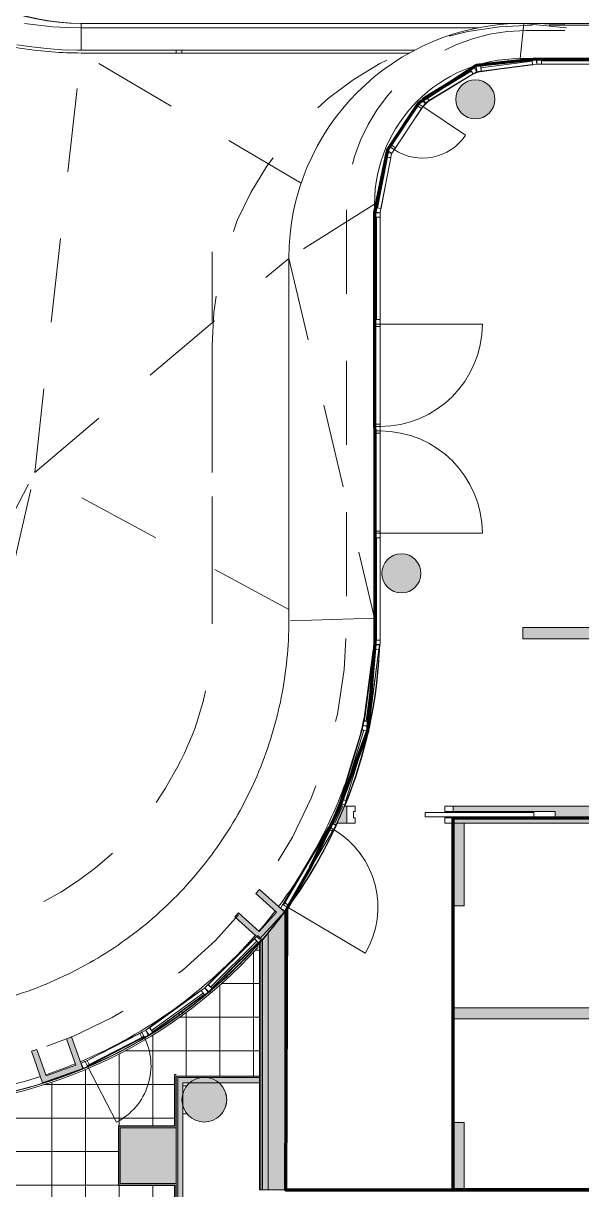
# Model space of a CAD drawing. Header units: metres. Extents: x -227.9 to -141.2, y 39.1 to 90.3.
# Drawn here: x -171.26 to -166.27, y 58.76 to 69.18 of the extents above; entities that cross this region are included whole.
import ezdxf

# ---------------------------------------------------------------- set-up
doc = ezdxf.new("R2010")
doc.units = ezdxf.units.M
doc.linetypes.add('JIS_02_0.7', pattern=[1.35, 0.75, -0.6])
for name, color, linetype, lineweight in [('A-COLS', 7, 'Continuous', 5), ('A-DOOR', 7, 'Continuous', 5), ('A-FLOR', 7, 'Continuous', 5), ('A-FLOR-PATT', 7, 'Continuous', 5), ('A-GLAZ-CURT', 7, 'Continuous', 5), ('A-GLAZ-CWMG', 7, 'Continuous', 5), ('A-ROOF', 7, 'Continuous', 5), ('A-WALL', 7, 'Continuous', 5), ('A-WALL-PATT', 7, 'Continuous', 13), ('I-WALL', 7, 'Continuous', 5)]:
    doc.layers.add(name, color=color, linetype=linetype, lineweight=lineweight)
for name, color, linetype, lineweight, true_color in [('A-DETL', 94, 'Continuous', 5, 0x00a600), ('A-DETL-MBND', 9, 'Continuous', 5, 0xc0c0c0), ('S-COLS', 8, 'Continuous', 9, 0x7f7f7f)]:
    doc.layers.add(name, color=color, linetype=linetype, lineweight=lineweight, true_color=true_color)
doc.layers.add('Chambre', color=40, linetype='Continuous')
doc.layers.add('SDB', color=230, linetype='Continuous')

msp = doc.modelspace()

# ---------------------------------------------------------------- hatches: boundary and pattern name
at = {"layer": 'A-COLS', "true_color": 0x808080}
msp.add_hatch(color=8, dxfattribs=at).paths.add_polyline_path([(-171.083, 59.714), (-170.723, 59.841), (-170.824, 60.124), (-170.871, 60.107), (-170.787, 59.872), (-171.052, 59.778), (-171.136, 60.013), (-171.183, 59.996)])
at = {"layer": 'A-WALL', "true_color": 0x808080}
h = msp.add_hatch(color=8, dxfattribs=at)
h.paths.add_polyline_path([(-168.461, 62.019), (-168.385, 62.194), (-168.431, 62.214), (-168.507, 62.039)])
h.paths.add_polyline_path([(-168.469, 62.038), (-168.487, 62.046), (-168.423, 62.194), (-168.405, 62.186), (-168.45, 62.082)])
for points in [[(-168.469, 62.038), (-168.405, 62.186), (-168.423, 62.194), (-168.487, 62.046)], [(-169.145, 60.996), (-168.923, 61.24), (-169.146, 61.442), (-169.179, 61.405), (-168.994, 61.237), (-169.149, 61.067), (-169.334, 61.234), (-169.367, 61.197), (-169.272, 61.111)]]:
    msp.add_hatch(color=8, dxfattribs=at).paths.add_polyline_path(points)
at = {"layer": 'A-WALL-PATT', "lineweight": 5, "true_color": 0xaaaaaa}
for points in [[(-169.903, 59.328), (-169.889, 59.329), (-169.889, 59.788), (-169.903, 59.788), (-169.903, 59.329)], [(-170.389, 58.814), (-170.389, 59.328), (-170.403, 59.328), (-170.403, 58.814)], [(-170.389, 59.314), (-169.889, 59.314), (-169.889, 59.328), (-170.389, 59.328)], [(-170.094, 58.8), (-169.903, 58.8), (-169.904, 58.814), (-170.403, 58.814), (-170.403, 58.8)], [(-169.903, 58.459), (-169.889, 58.459), (-169.889, 58.814), (-169.903, 58.814), (-169.903, 58.498)]]:
    msp.add_hatch(color=253, dxfattribs=at).paths.add_polyline_path(points)
at = {"layer": 'I-WALL', "true_color": 0xaaaaaa}
for points in [[(-166.102, 63.68), (-166.039, 63.68), (-166.039, 63.78), (-166.795, 63.78), (-166.795, 63.68), (-166.115, 63.68)], [(-167.317, 61.296), (-167.317, 62.034), (-167.417, 62.034), (-167.417, 61.296)], [(-168.92, 58.76), (-168.92, 61.24), (-168.994, 61.144), (-169.07, 61.05), (-169.07, 58.76)], [(-169.07, 58.76), (-169.07, 61.05), (-169.12, 60.992), (-169.12, 58.76)], [(-169.133, 58.76), (-169.133, 60.977), (-169.146, 60.962), (-169.146, 58.76)], [(-169.12, 58.76), (-169.12, 60.992), (-169.133, 60.977), (-169.133, 58.76)], [(-166.089, 60.285), (-166.039, 60.285), (-166.039, 60.385), (-167.417, 60.385), (-167.417, 60.285), (-166.102, 60.285)], [(-169.889, 58.459), (-169.876, 58.459), (-169.876, 59.774), (-169.889, 59.774), (-169.889, 58.498)], [(-169.876, 59.761), (-169.146, 59.761), (-169.146, 59.774), (-169.876, 59.774)], [(-169.83, 58.472), (-169.83, 59.761), (-169.876, 59.761), (-169.876, 58.472)], [(-169.146, 59.715), (-169.146, 59.761), (-169.83, 59.761), (-169.83, 59.715), (-169.272, 59.715)], [(-169.904, 59.329), (-169.903, 59.329), (-169.904, 59.57)], [(-167.317, 58.76), (-167.317, 59.36), (-167.417, 59.36), (-167.417, 58.76)]]:
    msp.add_hatch(color=253, dxfattribs=at).paths.add_polyline_path(points)
h = msp.add_hatch(color=253, dxfattribs=at)
h.paths.add_polyline_path([(-166.039, 62.034), (-166.039, 62.184), (-167.417, 62.184), (-167.417, 62.136), (-166.507, 62.136), (-166.507, 62.081), (-167.417, 62.081), (-167.417, 62.034), (-166.089, 62.034)])
h.paths.add_polyline_path([(-168.452, 62.034), (-168.367, 62.034), (-168.367, 62.184), (-168.387, 62.184), (-168.431, 62.081), (-168.45, 62.039)])
at = {"layer": 'S-COLS', "lineweight": 5, "true_color": 0x808080}
for points in [[(-167.219, 68.322), (-167.174, 68.328), (-167.132, 68.345), (-167.095, 68.373), (-167.068, 68.409), (-167.05, 68.451), (-167.044, 68.497), (-167.05, 68.542), (-167.068, 68.584), (-167.095, 68.62), (-167.132, 68.648), (-167.174, 68.666), (-167.219, 68.672), (-167.264, 68.666), (-167.307, 68.648), (-167.343, 68.62), (-167.371, 68.584), (-167.388, 68.542), (-167.394, 68.497), (-167.388, 68.451), (-167.371, 68.409), (-167.343, 68.373), (-167.307, 68.345), (-167.264, 68.328)], [(-167.879, 64.089), (-167.834, 64.095), (-167.792, 64.112), (-167.755, 64.14), (-167.728, 64.176), (-167.71, 64.219), (-167.704, 64.264), (-167.71, 64.309), (-167.728, 64.351), (-167.755, 64.388), (-167.792, 64.415), (-167.834, 64.433), (-167.879, 64.439), (-167.924, 64.433), (-167.967, 64.415), (-168.003, 64.388), (-168.031, 64.351), (-168.048, 64.309), (-168.054, 64.264), (-168.048, 64.219), (-168.031, 64.176), (-168.003, 64.14), (-167.967, 64.112), (-167.924, 64.095)], [(-169.639, 59.364), (-169.591, 59.369), (-169.546, 59.386), (-169.507, 59.414), (-169.475, 59.45), (-169.452, 59.493), (-169.441, 59.539), (-169.441, 59.588), (-169.452, 59.634), (-169.475, 59.677), (-169.507, 59.713), (-169.546, 59.741), (-169.591, 59.758), (-169.639, 59.764), (-169.687, 59.758), (-169.732, 59.741), (-169.772, 59.713), (-169.804, 59.677), (-169.826, 59.634), (-169.838, 59.588), (-169.838, 59.539), (-169.826, 59.493), (-169.804, 59.45), (-169.772, 59.414), (-169.732, 59.386), (-169.683, 59.369)], [(-170.389, 58.814), (-169.889, 58.814), (-169.889, 59.314), (-170.389, 59.314)]]:
    msp.add_hatch(color=8, dxfattribs=at).paths.add_polyline_path(points)

# ---------------------------------------------------------------- linework, layer by layer
at = {"layer": 'A-COLS', "lineweight": 13}
for p, q in [((-170.824, 60.124), (-170.871, 60.107)), ((-170.871, 60.107), (-170.787, 59.872)), ((-170.723, 59.841), (-170.824, 60.124)), ((-171.136, 60.013), (-171.183, 59.996)), ((-171.183, 59.996), (-171.083, 59.714)), ((-171.052, 59.778), (-171.136, 60.013)), ((-171.083, 59.714), (-170.723, 59.841)), ((-170.787, 59.872), (-171.052, 59.778))]:
    msp.add_line(p, q, dxfattribs=at)
at = {"layer": 'A-DETL', "color": 7, "linetype": 'JIS_02_0.7'}
for p, q in [((-150.96, 69.161), (-166.769, 69.161)), ((-163.719, 69.111), (-166.769, 69.111)), ((-168.369, 67.511), (-168.369, 63.741)), ((-169.569, 63.814), (-169.569, 67.134)), ((-169.569, 63.814), (-169.569, 67.061)), ((-169.569, 66.302), (-169.569, 63.766))]:
    msp.add_line(p, q, dxfattribs=at)
for centre, radius, start, end in [((-166.71, 66.302), 2.859, 90, 180), ((-166.769, 67.511), 1.6, 90, 180), ((-172.369, 63.814), 4, 270, 360), ((-172.175, 63.766), 2.606, 331.2798, 360), ((-172.369, 63.814), 2.8, 270, 332.3395)]:
    msp.add_arc(centre, radius, start, end, dxfattribs=at)
at = {"layer": 'A-DETL-MBND'}
for p, q in [((-170.74, 69.136), (-170.74, 69.176)), ((-170.74, 69.176), (-166.791, 69.176))]:
    msp.add_line(p, q, dxfattribs=at)
at = {"layer": 'A-DETL-MBND', "lineweight": 9}
for p, q in [((-169.794, 59.689), (-169.83, 59.689)), ((-169.795, 59.439), (-169.83, 59.439))]:
    msp.add_line(p, q, dxfattribs=at)
at = {"layer": 'A-DETL-MBND'}
for centre in [(-170.74, 71.161), (-170.725, 71.161)]:
    msp.add_arc(centre, 1.985, 180, 270, dxfattribs=at)
at = {"layer": 'A-DETL-MBND', "lineweight": 9}
for start, end in [(135.7699, 143.5214), (36.5338, 38.6822), (162.817, 163.6786), (149.3318, 156.9152), (23.1241, 30.6733), (9.7049, 17.1831), (196.324, 197.1831), (203.1241, 210.6733), (329.3267, 336.8759), (342.8169, 350.2951), (356.2717, 3.7283), (216.5338, 218.6822), (321.3178, 323.4662)]:
    msp.add_arc((-169.639, 59.564), 0.2, start, end, dxfattribs=at)
at = {"layer": 'A-DOOR', "color": 9, "true_color": 0xc0c0c0}
for p, q in [((-167.733, 68.437), (-167.966, 68.088)), ((-167.933, 68.065), (-167.7, 68.415)), ((-168.11, 66.47), (-168.11, 65.596)), ((-168.07, 65.596), (-168.07, 66.47)), ((-168.11, 64.642), (-168.11, 65.516)), ((-168.07, 65.516), (-168.07, 64.642)), ((-168.367, 62.184), (-168.292, 62.184)), ((-168.367, 62.034), (-168.367, 62.184)), ((-168.292, 62.184), (-168.292, 62.136)), ((-167.492, 62.136), (-167.492, 62.184)), ((-167.492, 62.184), (-167.417, 62.184)), ((-167.417, 62.184), (-167.417, 62.136)), ((-168.307, 62.136), (-168.307, 62.081)), ((-168.292, 62.136), (-168.307, 62.136)), ((-168.307, 62.081), (-168.292, 62.081)), ((-168.292, 62.081), (-168.292, 62.034)), ((-167.417, 62.136), (-167.492, 62.136)), ((-167.492, 62.034), (-167.492, 62.081)), ((-167.492, 62.081), (-167.417, 62.081)), ((-167.417, 62.081), (-167.417, 62.034)), ((-168.921, 61.321), (-168.529, 61.982)), ((-168.292, 62.034), (-168.367, 62.034)), ((-167.417, 62.034), (-167.492, 62.034)), ((-168.495, 61.961), (-168.887, 61.301)), ((-170.214, 60.156), (-170.686, 59.913)), ((-170.667, 59.878), (-170.196, 60.12))]:
    msp.add_line(p, q, dxfattribs=at)
at = {"layer": 'A-DOOR', "color": 9, "lineweight": 9, "true_color": 0xc0c0c0}
for p, q in [((-167.733, 68.437), (-167.722, 68.454)), ((-167.7, 68.415), (-167.733, 68.437)), ((-167.722, 68.454), (-167.689, 68.432)), ((-167.689, 68.432), (-167.7, 68.415)), ((-167.977, 68.071), (-167.966, 68.088)), ((-167.944, 68.049), (-167.977, 68.071)), ((-167.966, 68.088), (-167.933, 68.065)), ((-167.933, 68.065), (-167.944, 68.049)), ((-168.11, 66.49), (-168.07, 66.49)), ((-168.11, 66.47), (-168.11, 66.49)), ((-168.07, 66.47), (-168.11, 66.47)), ((-168.07, 66.49), (-168.07, 66.47)), ((-168.11, 65.596), (-168.07, 65.596)), ((-168.11, 65.576), (-168.11, 65.596)), ((-168.07, 65.576), (-168.11, 65.576)), ((-168.07, 65.536), (-168.11, 65.536)), ((-168.11, 65.536), (-168.11, 65.516)), ((-168.11, 65.516), (-168.07, 65.516)), ((-168.07, 65.596), (-168.07, 65.576)), ((-168.07, 65.516), (-168.07, 65.536)), ((-168.07, 64.642), (-168.11, 64.642)), ((-168.11, 64.642), (-168.11, 64.622)), ((-168.11, 64.622), (-168.07, 64.622)), ((-168.07, 64.622), (-168.07, 64.642)), ((-168.519, 61.999), (-168.529, 61.982)), ((-168.529, 61.982), (-168.495, 61.961)), ((-168.485, 61.978), (-168.519, 61.999)), ((-168.495, 61.961), (-168.485, 61.978)), ((-168.921, 61.321), (-168.931, 61.304)), ((-168.931, 61.304), (-168.897, 61.283)), ((-168.887, 61.301), (-168.921, 61.321)), ((-168.897, 61.283), (-168.887, 61.301)), ((-170.214, 60.156), (-170.197, 60.165)), ((-170.196, 60.12), (-170.214, 60.156)), ((-170.197, 60.165), (-170.178, 60.13)), ((-170.178, 60.13), (-170.196, 60.12)), ((-170.703, 59.904), (-170.686, 59.913)), ((-170.685, 59.869), (-170.703, 59.904)), ((-170.686, 59.913), (-170.667, 59.878)), ((-170.667, 59.878), (-170.685, 59.869))]:
    msp.add_line(p, q, dxfattribs=at)
at = {"layer": 'A-DOOR'}
for p, q in [((-167.689, 68.432), (-167.306, 68.177)), ((-168.07, 66.49), (-167.156, 66.49)), ((-168.07, 64.622), (-167.156, 64.622)), ((-168.897, 61.283), (-168.202, 60.871)), ((-170.683, 59.864), (-170.424, 59.362))]:
    msp.add_line(p, q, dxfattribs=at)
at = {"layer": 'A-DOOR', "lineweight": 9}
for p, q in [((-167.667, 62.089), (-167.667, 62.129)), ((-167.667, 62.129), (-166.697, 62.129)), ((-166.697, 62.089), (-167.667, 62.089)), ((-166.697, 62.129), (-166.697, 62.089))]:
    msp.add_line(p, q, dxfattribs=at)
at = {"layer": 'A-DOOR'}
for centre, radius, start, end in [((-167.689, 68.432), 0.46, 236.3368, 326.3368), ((-168.07, 66.49), 0.914, 270, 0), ((-168.07, 64.622), 0.914, 360, 90), ((-168.897, 61.283), 0.808, 329.3185, 59.3185), ((-170.685, 59.869), 0.57, 297.2424, 27.2424)]:
    msp.add_arc(centre, radius, start, end, dxfattribs=at)
at = {"layer": 'A-FLOR', "lineweight": 9}
for p, q in [((-169.889, 68.911), (-169.889, 68.936)), ((-169.839, 68.936), (-169.839, 68.911)), ((-166.671, 68.811), (-166.668, 68.811)), ((-167.967, 68.015), (-167.967, 68.017)), ((-168.069, 67.484), (-168.069, 67.486)), ((-168.465, 62.012), (-168.461, 62.019)), ((-169.839, 60.425), (-169.839, 60.416)), ((-169.864, 60.398), (-169.864, 60.407)), ((-169.864, 60.319), (-169.864, 60.337)), ((-169.839, 60.355), (-169.839, 60.337)), ((-170.723, 59.841), (-170.717, 59.844)), ((-169.485, 59.689), (-169.483, 59.689)), ((-169.483, 59.439), (-169.485, 59.439))]:
    msp.add_line(p, q, dxfattribs=at)
at = {"layer": 'A-FLOR'}
for p, q in [((-166.968, 68.774), (-167.175, 68.744)), ((-169.146, 60.962), (-169.146, 60.964)), ((-170.77, 59.821), (-170.772, 59.82))]:
    msp.add_line(p, q, dxfattribs=at)
at = {"layer": 'A-FLOR', "lineweight": 9}
for centre, radius, start, end in [((-166.769, 67.511), 1.3, 107.54, 111.5331), ((-166.769, 67.511), 1.3, 130.9575, 135.0414), ((-172.369, 63.814), 4.3, 337.8797, 357.521), ((-172.369, 63.814), 4.3, 323.6446, 334.8944), ((-172.369, 63.814), 4.3, 335.965, 336.1373), ((-172.369, 63.814), 4.3, 323.2512, 323.3973), ((-172.369, 63.814), 4.3, 306.0416, 323.0071), ((-172.369, 63.814), 4.3, 292.9626, 305.6307), ((-172.369, 63.814), 4.3, 270, 292.2108)]:
    msp.add_arc(centre, radius, start, end, dxfattribs=at)
at = {"layer": 'A-FLOR'}
for start, end in [(337.6531, 357.925), (329.3668, 335.4254), (328.3703, 329.2132)]:
    msp.add_arc((-172.267, 63.78), 4.198, start, end, dxfattribs=at)
at = {"layer": 'A-FLOR-PATT', "color": 9, "linetype": 'Continuous', "true_color": 0xc0c0c0}
for p, q in [((-169.2, 59.774), (-169.2, 60.882)), ((-169.183, 60.9), (-169.146, 60.9)), ((-169.5, 59.774), (-169.5, 60.587)), ((-169.486, 60.6), (-169.146, 60.6)), ((-169.8, 59.774), (-169.8, 60.344)), ((-169.861, 60.3), (-169.146, 60.3)), ((-170.1, 59.329), (-170.1, 60.142)), ((-170.348, 60), (-169.146, 60)), ((-170.4, 59.988), (-170.4, 59.988)), ((-170.4, 59.329), (-170.4, 59.972)), ((-170.7, 55.805), (-170.7, 59.834)), ((-171.062, 59.7), (-169.903, 59.7)), ((-171, 55.805), (-171, 59.721)), ((-173.94, 59.4), (-169.904, 59.4)), ((-173.156, 59.1), (-170.404, 59.1)), ((-174.076, 58.8), (-170.404, 58.8)), ((-170.4, 55.805), (-170.4, 58.8)), ((-170.1, 56.992), (-170.1, 58.799))]:
    msp.add_line(p, q, dxfattribs=at)
at = {"layer": 'A-GLAZ-CURT', "lineweight": 9}
for p, q in [((-167.255, 68.75), (-167.648, 68.511)), ((-167.239, 68.725), (-167.255, 68.75)), ((-166.712, 68.837), (-167.169, 68.78)), ((-167.169, 68.78), (-167.166, 68.75)), ((-167.166, 68.75), (-166.708, 68.807)), ((-166.708, 68.807), (-166.712, 68.837)), ((-165.724, 68.842), (-166.628, 68.842)), ((-166.628, 68.842), (-166.628, 68.812)), ((-166.628, 68.812), (-165.724, 68.812)), ((-167.633, 68.486), (-167.239, 68.725)), ((-167.648, 68.511), (-167.633, 68.486)), ((-168.003, 67.982), (-168.092, 67.529)), ((-168.063, 67.523), (-167.974, 67.976)), ((-167.974, 67.976), (-168.003, 67.982)), ((-168.092, 67.529), (-168.063, 67.523)), ((-168.07, 67.444), (-168.1, 67.444)), ((-168.1, 67.444), (-168.1, 66.53)), ((-168.07, 66.53), (-168.07, 67.444)), ((-168.1, 66.53), (-168.07, 66.53)), ((-168.07, 64.582), (-168.1, 64.582)), ((-168.1, 64.582), (-168.1, 63.668)), ((-168.07, 63.668), (-168.07, 64.582)), ((-168.1, 63.668), (-168.07, 63.668)), ((-168.111, 63.587), (-168.195, 62.943)), ((-168.166, 62.939), (-168.081, 63.584)), ((-168.081, 63.584), (-168.111, 63.587)), ((-168.195, 62.943), (-168.166, 62.939)), ((-168.213, 62.863), (-168.404, 62.244)), ((-168.375, 62.236), (-168.185, 62.854)), ((-168.185, 62.854), (-168.213, 62.863)), ((-168.404, 62.244), (-168.375, 62.236)), ((-169.19, 61.001), (-169.605, 60.591)), ((-169.584, 60.57), (-169.169, 60.98)), ((-169.169, 60.98), (-169.19, 61.001)), ((-169.666, 60.539), (-170.129, 60.207)), ((-169.648, 60.515), (-169.666, 60.539)), ((-169.605, 60.591), (-169.584, 60.57)), ((-170.111, 60.182), (-169.648, 60.515)), ((-170.129, 60.207), (-170.111, 60.182))]:
    msp.add_line(p, q, dxfattribs=at)
at = {"layer": 'A-GLAZ-CWMG'}
for p, q in [((-166.71, 68.856), (-166.943, 68.827)), ((-166.943, 68.827), (-166.71, 68.856)), ((-166.942, 68.823), (-166.714, 68.852)), ((-166.664, 68.861), (-166.668, 68.861)), ((-166.668, 68.858), (-166.668, 68.861)), ((-166.668, 68.861), (-166.664, 68.861)), ((-166.176, 68.861), (-166.632, 68.861)), ((-166.632, 68.861), (-166.176, 68.861)), ((-166.628, 68.857), (-166.176, 68.857)), ((-167.261, 68.768), (-167.461, 68.647)), ((-167.461, 68.647), (-167.261, 68.768)), ((-167.459, 68.643), (-167.263, 68.763)), ((-166.943, 68.827), (-167.176, 68.798)), ((-167.176, 68.798), (-166.943, 68.827)), ((-167.171, 68.795), (-166.942, 68.823)), ((-167.165, 68.75), (-167.164, 68.749)), ((-167.164, 68.749), (-166.937, 68.777)), ((-167.164, 68.749), (-166.937, 68.777)), ((-166.937, 68.777), (-166.709, 68.806)), ((-166.937, 68.777), (-166.709, 68.806)), ((-166.709, 68.806), (-166.709, 68.807)), ((-166.668, 68.811), (-166.668, 68.814)), ((-166.668, 68.811), (-166.664, 68.811)), ((-166.668, 68.811), (-166.664, 68.811)), ((-166.632, 68.811), (-166.176, 68.811)), ((-166.632, 68.811), (-166.176, 68.811)), ((-167.461, 68.647), (-167.661, 68.525)), ((-167.661, 68.525), (-167.461, 68.647)), ((-167.656, 68.524), (-167.459, 68.643)), ((-167.435, 68.604), (-167.24, 68.723)), ((-167.435, 68.604), (-167.24, 68.723)), ((-167.24, 68.723), (-167.24, 68.724)), ((-167.631, 68.485), (-167.435, 68.604)), ((-167.631, 68.485), (-167.435, 68.604)), ((-167.727, 68.462), (-167.857, 68.267)), ((-167.857, 68.267), (-167.727, 68.462)), ((-167.854, 68.265), (-167.726, 68.456)), ((-167.632, 68.486), (-167.631, 68.485)), ((-167.815, 68.239), (-167.688, 68.43)), ((-167.815, 68.239), (-167.688, 68.43)), ((-167.688, 68.43), (-167.689, 68.431)), ((-167.857, 68.267), (-167.987, 68.072)), ((-167.987, 68.072), (-167.857, 68.267)), ((-167.981, 68.074), (-167.854, 68.265)), ((-167.942, 68.049), (-167.815, 68.239)), ((-167.942, 68.049), (-167.815, 68.239)), ((-167.943, 68.049), (-167.942, 68.049)), ((-168.021, 67.989), (-168.066, 67.759)), ((-168.066, 67.759), (-168.021, 67.989)), ((-168.062, 67.758), (-168.018, 67.985)), ((-168.017, 67.749), (-167.973, 67.975)), ((-168.017, 67.749), (-167.973, 67.975)), ((-167.973, 67.975), (-167.974, 67.975)), ((-168.066, 67.759), (-168.111, 67.528)), ((-168.111, 67.528), (-168.066, 67.759)), ((-168.107, 67.531), (-168.062, 67.758)), ((-168.061, 67.524), (-168.017, 67.749)), ((-168.061, 67.524), (-168.017, 67.749)), ((-168.062, 67.524), (-168.061, 67.524)), ((-168.119, 67.484), (-168.119, 67.48)), ((-168.119, 67.484), (-168.116, 67.484)), ((-168.119, 67.48), (-168.119, 67.484)), ((-168.119, 67.448), (-168.119, 66.987)), ((-168.119, 66.987), (-168.119, 67.448)), ((-168.115, 66.987), (-168.115, 67.444)), ((-168.072, 67.484), (-168.069, 67.484)), ((-168.069, 67.48), (-168.069, 67.484)), ((-168.069, 67.48), (-168.069, 67.484)), ((-168.069, 66.987), (-168.069, 67.448)), ((-168.069, 66.987), (-168.069, 67.448)), ((-168.119, 66.987), (-168.119, 66.526)), ((-168.119, 66.526), (-168.119, 66.987)), ((-168.115, 66.53), (-168.115, 66.987)), ((-168.069, 66.526), (-168.069, 66.987)), ((-168.069, 66.526), (-168.069, 66.987)), ((-168.119, 66.494), (-168.119, 66.033)), ((-168.119, 66.033), (-168.119, 66.494)), ((-168.115, 66.033), (-168.115, 66.49)), ((-168.069, 66.033), (-168.069, 66.494)), ((-168.069, 66.033), (-168.069, 66.494)), ((-168.119, 66.033), (-168.119, 65.572)), ((-168.119, 65.572), (-168.119, 66.033)), ((-168.115, 65.576), (-168.115, 66.033)), ((-168.069, 65.572), (-168.069, 66.033)), ((-168.069, 65.572), (-168.069, 66.033)), ((-168.119, 65.54), (-168.119, 65.079)), ((-168.119, 65.079), (-168.119, 65.54)), ((-168.115, 65.079), (-168.115, 65.536)), ((-168.069, 65.079), (-168.069, 65.54)), ((-168.069, 65.079), (-168.069, 65.54)), ((-168.119, 65.079), (-168.119, 64.618)), ((-168.119, 64.618), (-168.119, 65.079)), ((-168.115, 64.622), (-168.115, 65.079)), ((-168.069, 64.618), (-168.069, 65.079)), ((-168.069, 64.618), (-168.069, 65.079)), ((-168.119, 64.586), (-168.119, 64.125)), ((-168.119, 64.125), (-168.119, 64.586)), ((-168.115, 64.125), (-168.115, 64.582)), ((-168.069, 64.125), (-168.069, 64.586)), ((-168.069, 64.125), (-168.069, 64.586)), ((-168.119, 64.125), (-168.119, 63.664)), ((-168.119, 63.664), (-168.119, 64.125)), ((-168.115, 63.668), (-168.115, 64.125)), ((-168.069, 63.664), (-168.069, 64.125)), ((-168.069, 63.664), (-168.069, 64.125)), ((-168.13, 63.583), (-168.172, 63.268)), ((-168.172, 63.268), (-168.13, 63.583)), ((-168.168, 63.267), (-168.126, 63.583)), ((-168.129, 63.583), (-168.13, 63.583)), ((-168.126, 63.583), (-168.129, 63.583)), ((-168.112, 63.583), (-168.126, 63.583)), ((-168.122, 63.261), (-168.08, 63.583)), ((-168.122, 63.261), (-168.08, 63.583)), ((-168.119, 63.632), (-168.119, 63.629)), ((-168.119, 63.629), (-168.119, 63.632)), ((-168.08, 63.583), (-168.081, 63.583)), ((-168.069, 63.628), (-168.072, 63.628)), ((-168.069, 63.628), (-168.069, 63.632)), ((-168.069, 63.628), (-168.069, 63.632)), ((-168.172, 63.268), (-168.213, 62.952)), ((-168.213, 62.952), (-168.172, 63.268)), ((-168.209, 62.951), (-168.168, 63.267)), ((-168.164, 62.939), (-168.122, 63.261)), ((-168.164, 62.939), (-168.122, 63.261)), ((-168.213, 62.952), (-168.212, 62.952)), ((-168.212, 62.952), (-168.209, 62.951)), ((-168.209, 62.951), (-168.195, 62.947)), ((-168.166, 62.94), (-168.164, 62.939)), ((-168.232, 62.867), (-168.327, 62.559)), ((-168.327, 62.559), (-168.232, 62.867)), ((-168.323, 62.558), (-168.228, 62.866)), ((-168.279, 62.544), (-168.183, 62.854)), ((-168.279, 62.544), (-168.183, 62.854)), ((-168.231, 62.866), (-168.232, 62.867)), ((-168.228, 62.866), (-168.231, 62.866)), ((-168.214, 62.862), (-168.228, 62.866)), ((-168.183, 62.854), (-168.185, 62.854)), ((-168.327, 62.559), (-168.421, 62.252)), ((-168.421, 62.252), (-168.327, 62.559)), ((-168.417, 62.25), (-168.323, 62.558)), ((-168.374, 62.235), (-168.279, 62.544)), ((-168.374, 62.235), (-168.279, 62.544)), ((-168.421, 62.252), (-168.42, 62.251)), ((-168.42, 62.251), (-168.417, 62.25)), ((-168.417, 62.25), (-168.404, 62.246)), ((-168.375, 62.236), (-168.374, 62.235)), ((-168.529, 61.999), (-168.733, 61.656)), ((-168.529, 61.999), (-168.733, 61.656)), ((-168.526, 61.997), (-168.729, 61.654)), ((-168.69, 61.63), (-168.484, 61.978)), ((-168.484, 61.978), (-168.69, 61.63)), ((-168.528, 61.998), (-168.529, 61.999)), ((-168.526, 61.997), (-168.528, 61.998)), ((-168.521, 61.995), (-168.526, 61.997)), ((-168.484, 61.978), (-168.485, 61.978)), ((-168.733, 61.656), (-168.936, 61.313)), ((-168.733, 61.656), (-168.936, 61.313)), ((-168.729, 61.654), (-168.933, 61.31)), ((-168.896, 61.283), (-168.69, 61.63)), ((-168.69, 61.63), (-168.896, 61.283)), ((-168.936, 61.313), (-168.935, 61.312)), ((-168.935, 61.312), (-168.933, 61.31)), ((-168.933, 61.31), (-168.929, 61.308)), ((-168.897, 61.284), (-168.896, 61.283)), ((-169.191, 61.002), (-169.398, 60.797)), ((-169.191, 61.002), (-169.398, 60.797)), ((-169.158, 60.969), (-169.366, 60.764)), ((-169.363, 60.761), (-169.155, 60.966)), ((-169.155, 60.966), (-169.363, 60.761)), ((-169.19, 61.001), (-169.191, 61.002)), ((-169.188, 60.999), (-169.19, 61.001)), ((-169.156, 60.967), (-169.158, 60.969)), ((-169.155, 60.966), (-169.156, 60.967)), ((-169.398, 60.797), (-169.606, 60.592)), ((-169.398, 60.797), (-169.606, 60.592)), ((-169.366, 60.764), (-169.573, 60.559)), ((-169.571, 60.556), (-169.363, 60.761)), ((-169.363, 60.761), (-169.571, 60.556)), ((-169.663, 60.543), (-169.749, 60.481)), ((-169.749, 60.481), (-169.663, 60.543)), ((-169.634, 60.564), (-169.637, 60.561)), ((-169.637, 60.561), (-169.634, 60.564)), ((-169.634, 60.564), (-169.632, 60.561)), ((-169.608, 60.521), (-169.605, 60.523)), ((-169.608, 60.521), (-169.605, 60.523)), ((-169.607, 60.526), (-169.605, 60.523)), ((-169.606, 60.592), (-169.605, 60.591)), ((-169.605, 60.591), (-169.603, 60.589)), ((-169.574, 60.559), (-169.572, 60.557)), ((-169.572, 60.557), (-169.571, 60.556)), ((-169.749, 60.481), (-169.898, 60.374)), ((-169.898, 60.374), (-169.749, 60.481)), ((-169.871, 60.337), (-169.723, 60.444)), ((-169.869, 60.334), (-169.72, 60.44)), ((-169.869, 60.334), (-169.72, 60.44)), ((-169.723, 60.444), (-169.64, 60.503)), ((-169.72, 60.44), (-169.634, 60.502)), ((-169.72, 60.44), (-169.634, 60.502)), ((-169.898, 60.374), (-170.133, 60.205)), ((-170.133, 60.205), (-169.898, 60.374)), ((-170.103, 60.17), (-169.871, 60.337)), ((-170.103, 60.165), (-169.869, 60.334)), ((-170.103, 60.165), (-169.869, 60.334)), ((-170.197, 60.166), (-170.451, 60.036)), ((-170.197, 60.166), (-170.451, 60.036)), ((-170.176, 60.125), (-170.43, 59.995)), ((-170.428, 59.991), (-170.175, 60.122)), ((-170.175, 60.122), (-170.428, 59.991)), ((-170.197, 60.165), (-170.197, 60.166)), ((-170.176, 60.125), (-170.179, 60.13)), ((-170.175, 60.123), (-170.176, 60.125)), ((-170.175, 60.122), (-170.175, 60.123)), ((-170.159, 60.187), (-170.162, 60.184)), ((-170.162, 60.184), (-170.159, 60.187)), ((-170.16, 60.182), (-170.162, 60.184)), ((-170.133, 60.144), (-170.134, 60.146)), ((-170.133, 60.144), (-170.129, 60.146)), ((-170.133, 60.144), (-170.129, 60.146)), ((-170.451, 60.036), (-170.704, 59.905)), ((-170.451, 60.036), (-170.704, 59.905)), ((-170.704, 59.905), (-170.703, 59.904)), ((-170.43, 59.995), (-170.683, 59.865)), ((-170.681, 59.861), (-170.428, 59.991)), ((-170.428, 59.991), (-170.681, 59.861)), ((-170.685, 59.869), (-170.683, 59.865)), ((-170.683, 59.865), (-170.681, 59.862)), ((-170.681, 59.862), (-170.681, 59.861))]:
    msp.add_line(p, q, dxfattribs=at)
at = {"layer": 'A-GLAZ-CWMG', "lineweight": 13}
for p, q in [((-166.714, 68.852), (-166.708, 68.81)), ((-166.678, 68.86), (-166.71, 68.856)), ((-166.669, 68.815), (-166.674, 68.856)), ((-167.263, 68.763), (-167.241, 68.727)), ((-167.234, 68.785), (-167.261, 68.768)), ((-167.207, 68.748), (-167.229, 68.784)), ((-166.704, 68.806), (-166.672, 68.81)), ((-167.235, 68.726), (-167.208, 68.742)), ((-167.71, 68.489), (-167.727, 68.462)), ((-167.726, 68.456), (-167.722, 68.454)), ((-167.669, 68.466), (-167.704, 68.49)), ((-167.686, 68.434), (-167.668, 68.461)), ((-168.015, 68.021), (-168.021, 67.989)), ((-167.969, 68.016), (-168.01, 68.024)), ((-168.018, 67.985), (-167.976, 67.977)), ((-167.972, 67.98), (-167.966, 68.011)), ((-168.119, 67.48), (-168.119, 67.448)), ((-168.073, 67.484), (-168.115, 67.484)), ((-168.115, 67.444), (-168.073, 67.444)), ((-168.069, 67.448), (-168.069, 67.48)), ((-168.125, 63.626), (-168.129, 63.594)), ((-168.126, 63.589), (-168.084, 63.584)), ((-168.079, 63.624), (-168.12, 63.629)), ((-168.08, 63.587), (-168.075, 63.619)), ((-168.221, 62.903), (-168.23, 62.872)), ((-168.227, 62.867), (-168.187, 62.855)), ((-168.175, 62.893), (-168.216, 62.906)), ((-168.182, 62.858), (-168.173, 62.888)), ((-168.941, 61.305), (-168.957, 61.277)), ((-168.956, 61.272), (-168.92, 61.25)), ((-168.931, 61.304), (-168.936, 61.306)), ((-168.914, 61.252), (-168.898, 61.279)), ((-169.664, 60.537), (-169.64, 60.503)), ((-169.637, 60.561), (-169.663, 60.543)), ((-169.634, 60.502), (-169.608, 60.521)), ((-169.607, 60.526), (-169.632, 60.561)), ((-169.609, 60.589), (-169.631, 60.566)), ((-169.631, 60.561), (-169.602, 60.531)), ((-169.573, 60.559), (-169.603, 60.589)), ((-169.596, 60.531), (-169.574, 60.553)), ((-170.708, 59.904), (-170.736, 59.889)), ((-170.738, 59.884), (-170.718, 59.846)), ((-170.713, 59.844), (-170.685, 59.859)), ((-170.683, 59.864), (-170.685, 59.869))]:
    msp.add_line(p, q, dxfattribs=at)
at = {"layer": 'A-GLAZ-CWMG', "lineweight": 13, "extrusion": (0, 0, -1)}
for p, q in [((-166.668, 68.857), (-166.668, 68.815)), ((-166.632, 68.861), (-166.664, 68.861)), ((-166.628, 68.815), (-166.628, 68.857)), ((-167.211, 68.79), (-167.206, 68.748)), ((-167.176, 68.798), (-167.207, 68.794)), ((-167.201, 68.745), (-167.169, 68.749)), ((-167.166, 68.753), (-167.171, 68.795)), ((-166.664, 68.811), (-166.632, 68.811)), ((-167.69, 68.503), (-167.668, 68.467)), ((-167.661, 68.525), (-167.689, 68.509)), ((-167.663, 68.466), (-167.635, 68.483)), ((-167.634, 68.488), (-167.656, 68.524)), ((-167.987, 68.072), (-168.004, 68.046)), ((-168.003, 68.04), (-167.968, 68.017)), ((-167.977, 68.071), (-167.981, 68.074)), ((-167.963, 68.018), (-167.945, 68.045)), ((-168.111, 67.528), (-168.117, 67.497)), ((-168.065, 67.523), (-168.107, 67.531)), ((-168.068, 67.487), (-168.062, 67.519)), ((-168.114, 67.492), (-168.073, 67.484)), ((-168.119, 66.526), (-168.119, 66.494)), ((-168.073, 66.53), (-168.115, 66.53)), ((-168.115, 66.49), (-168.11, 66.49)), ((-168.069, 66.494), (-168.069, 66.526)), ((-168.119, 65.572), (-168.119, 65.54)), ((-168.11, 65.576), (-168.115, 65.576)), ((-168.115, 65.536), (-168.11, 65.536)), ((-168.069, 65.54), (-168.069, 65.572)), ((-168.119, 64.618), (-168.119, 64.586)), ((-168.11, 64.622), (-168.115, 64.622)), ((-168.115, 64.582), (-168.073, 64.582)), ((-168.069, 64.586), (-168.069, 64.618)), ((-168.119, 63.664), (-168.119, 63.632)), ((-168.073, 63.668), (-168.115, 63.668)), ((-168.069, 63.632), (-168.069, 63.664)), ((-168.115, 63.628), (-168.073, 63.628)), ((-168.215, 62.942), (-168.219, 62.91)), ((-168.168, 62.94), (-168.21, 62.945)), ((-168.169, 62.904), (-168.165, 62.935)), ((-168.215, 62.906), (-168.174, 62.9)), ((-168.423, 62.246), (-168.432, 62.216)), ((-168.43, 62.211), (-168.39, 62.198)), ((-168.378, 62.236), (-168.418, 62.249)), ((-168.385, 62.201), (-168.375, 62.231)), ((-168.508, 62.034), (-168.525, 62.007)), ((-168.523, 62.001), (-168.519, 61.999)), ((-168.467, 62.014), (-168.503, 62.036)), ((-168.482, 61.981), (-168.465, 62.009)), ((-169.165, 61.027), (-169.188, 61.005)), ((-169.188, 60.999), (-169.158, 60.969)), ((-169.13, 60.997), (-169.159, 61.027)), ((-169.153, 60.969), (-169.13, 60.992)), ((-170.133, 60.205), (-170.159, 60.187)), ((-170.103, 60.17), (-170.127, 60.205)), ((-170.165, 60.183), (-170.194, 60.168)), ((-170.178, 60.13), (-170.176, 60.125)), ((-170.171, 60.124), (-170.142, 60.138)), ((-170.141, 60.144), (-170.16, 60.181)), ((-170.16, 60.181), (-170.135, 60.147)), ((-170.129, 60.146), (-170.103, 60.165))]:
    msp.add_line(p, q, dxfattribs=at)
at = {"layer": 'A-GLAZ-CWMG', "lineweight": 13}
for centre, start, end in [((-166.71, 68.852), 97.0724, 187.0724), ((-166.678, 68.856), 7.0724, 97.0724), ((-167.259, 68.765), 121.2957, 211.2957), ((-167.232, 68.782), 31.2957, 121.2957), ((-167.21, 68.746), 301.2957, 31.2957), ((-166.704, 68.81), 187.0724, 277.0724), ((-166.673, 68.814), 277.0724, 7.0724), ((-167.237, 68.729), 211.2957, 301.2957), ((-167.724, 68.46), 146.3368, 236.3368), ((-167.706, 68.486), 56.3368, 146.3368), ((-167.689, 68.436), 236.3368, 326.3368), ((-167.671, 68.463), 326.3368, 56.3368), ((-168.011, 68.02), 78.9029, 168.9029), ((-167.97, 68.012), 348.9029, 78.9029), ((-168.017, 67.989), 168.9029, 258.9029), ((-167.976, 67.981), 258.9029, 348.9029), ((-168.115, 67.48), 90, 180), ((-168.115, 67.448), 180, 270), ((-168.073, 67.48), 360, 90), ((-168.073, 67.448), 270, 360), ((-168.125, 63.593), 172.5388, 262.5388), ((-168.121, 63.625), 82.5388, 172.5388), ((-168.083, 63.588), 262.5388, 352.5388), ((-168.079, 63.62), 352.5388, 82.5388), ((-168.226, 62.871), 162.8676, 252.8676), ((-168.217, 62.902), 72.8676, 162.8676), ((-168.186, 62.859), 252.8676, 342.8676), ((-168.177, 62.889), 342.8676, 72.8676), ((-168.954, 61.275), 149.3185, 239.3185), ((-168.938, 61.303), 59.3185, 149.3185), ((-168.918, 61.254), 239.3185, 329.3185), ((-168.901, 61.281), 329.3185, 59.3185), ((-169.661, 60.54), 125.7082, 215.7082), ((-169.635, 60.558), 35.7082, 125.7082), ((-169.629, 60.564), 134.6485, 224.6485), ((-169.606, 60.586), 44.6485, 134.6485), ((-169.611, 60.524), 305.7082, 35.7082), ((-169.599, 60.534), 224.6485, 314.6485), ((-169.576, 60.556), 314.6485, 44.6485), ((-169.637, 60.505), 215.7082, 305.7082), ((-170.706, 59.9), 27.2424, 117.2424), ((-170.734, 59.885), 117.2424, 207.2424), ((-170.715, 59.848), 207.2424, 297.2424), ((-170.686, 59.863), 297.2424, 27.2424)]:
    msp.add_arc(centre, 0.004, start, end, dxfattribs=at)
at = {"layer": 'A-GLAZ-CWMG', "lineweight": 13, "extrusion": (0, 0, -1)}
for centre, start, end in [((166.664, 68.857), 360, 90), ((166.632, 68.857), 90, 180), ((167.207, 68.79), 352.9276, 82.9276), ((167.202, 68.749), 262.9276, 352.9276), ((167.175, 68.794), 82.9276, 172.9276), ((167.17, 68.753), 172.9276, 262.9276), ((166.664, 68.815), 270, 0), ((166.632, 68.815), 180, 270), ((167.687, 68.505), 328.7043, 58.7043), ((167.665, 68.469), 238.7043, 328.7043), ((167.659, 68.522), 58.7043, 148.7043), ((167.637, 68.486), 148.7043, 238.7043), ((168.001, 68.044), 303.6632, 33.6632), ((167.983, 68.07), 33.6632, 123.6632), ((167.966, 68.02), 213.6632, 303.6632), ((167.948, 68.047), 123.6632, 213.6632), ((168.114, 67.496), 281.0971, 11.0971), ((168.107, 67.527), 11.0971, 101.0971), ((168.066, 67.519), 101.0971, 191.0971), ((168.072, 67.488), 191.0971, 281.0971), ((168.115, 66.526), 0, 90), ((168.115, 66.494), 270, 0), ((168.073, 66.526), 90, 180), ((168.073, 66.494), 180, 270), ((168.115, 65.572), 0, 90), ((168.115, 65.54), 270, 0), ((168.073, 65.572), 90, 180), ((168.073, 65.54), 180, 270), ((168.115, 64.618), 0, 90), ((168.115, 64.586), 270, 0), ((168.073, 64.618), 90, 180), ((168.073, 64.586), 180, 270), ((168.115, 63.664), 0, 90), ((168.073, 63.664), 90, 180), ((168.115, 63.632), 270, 0), ((168.073, 63.632), 180, 270), ((168.211, 62.941), 7.4612, 97.4612), ((168.169, 62.936), 97.4612, 187.4612), ((168.215, 62.909), 277.4612, 7.4612), ((168.173, 62.904), 187.4612, 277.4612), ((168.429, 62.214), 287.1324, 17.1324), ((168.419, 62.245), 17.1324, 107.1324), ((168.388, 62.202), 197.1324, 287.1324), ((168.379, 62.233), 107.1324, 197.1324), ((168.521, 62.005), 300.6815, 30.6815), ((168.505, 62.032), 30.6815, 120.6815), ((168.485, 61.983), 210.6815, 300.6815), ((168.469, 62.011), 120.6815, 210.6815), ((169.185, 61.002), 315.3515, 45.3515), ((169.162, 61.024), 45.3515, 135.3515), ((169.156, 60.972), 225.3515, 315.3515), ((169.133, 60.994), 135.3515, 225.3515), ((170.13, 60.202), 54.2918, 144.2918), ((170.192, 60.165), 332.7576, 62.7576), ((170.173, 60.127), 242.7576, 332.7576), ((170.163, 60.179), 62.7576, 152.7576), ((170.156, 60.184), 324.2918, 54.2918), ((170.144, 60.142), 152.7576, 242.7576), ((170.132, 60.149), 234.2918, 324.2918), ((170.106, 60.168), 144.2918, 234.2918)]:
    msp.add_arc(centre, 0.004, start, end, dxfattribs=at)
at = {"layer": 'A-ROOF', "color": 9, "linetype": 'JIS_02_0.7', "true_color": 0xc0c0c0}
for p, q in [((-166.787, 69.176), (-166.819, 68.861)), ((-163.719, 68.861), (-166.787, 69.176)), ((-163.719, 69.126), (-166.787, 69.176)), ((-171.154, 65.166), (-170.74, 68.911)), ((-168.773, 67.749), (-170.74, 68.911)), ((-168.119, 67.561), (-168.884, 67.079)), ((-168.884, 67.079), (-168.119, 63.864)), ((-171.154, 65.166), (-168.884, 67.077)), ((-173.425, 60.803), (-171.154, 65.166)), ((-172.25, 60.333), (-171.154, 65.166)), ((-168.884, 63.941), (-171.154, 65.166)), ((-168.119, 63.864), (-168.884, 63.841))]:
    msp.add_line(p, q, dxfattribs=at)
at = {"layer": 'A-ROOF'}
for p, q in [((-166.787, 69.176), (-150.964, 69.176)), ((-170.74, 68.911), (-167.806, 68.911)), ((-163.719, 68.861), (-166.819, 68.861)), ((-168.119, 67.561), (-168.119, 67.484)), ((-168.884, 63.841), (-168.884, 67.079))]:
    msp.add_line(p, q, dxfattribs=at)
for centre, radius, start, end in [((-166.787, 67.079), 2.097, 90, 180), ((-166.819, 67.561), 1.3, 90, 180), ((-172.419, 63.864), 4.3, 356.5751, 360), ((-172.419, 63.864), 4.3, 356.2594, 356.3762), ((-172.419, 63.864), 4.3, 345.2046, 348.6655), ((-172.419, 63.864), 4.3, 330.8979, 340.5626), ((-172.419, 63.864), 4.3, 323.2029, 327.7493), ((-172.419, 63.864), 4.3, 319.4632, 322.5333), ((-172.419, 63.864), 4.3, 292.9092, 318.7969), ((-172.419, 63.864), 4.3, 288.4954, 292.2415), ((-172.419, 63.864), 4.3, 277.1607, 287.8285)]:
    msp.add_arc(centre, radius, start, end, dxfattribs=at)
msp.add_open_spline([(-173.426, 70.226), (-173.219, 69.96), (-172.718, 69.482), (-171.939, 69.096), (-171.261, 68.937), (-170.913, 68.911), (-170.74, 68.911)], degree=3, knots=[-0.7428997, -0.7428997, -0.7428997, -0.7428997, -0.5, -0.25, -0.125, 0, 0, 0, 0], dxfattribs=at)
msp.add_open_spline([(-172.397, 60.329), (-172.167, 60.329), (-171.707, 60.374), (-171.044, 60.575), (-170.433, 60.902), (-169.897, 61.341), (-169.457, 61.877), (-169.131, 62.488), (-168.929, 63.152), (-168.884, 63.611), (-168.884, 63.841)], degree=3, dxfattribs=at)
at = {"layer": 'A-WALL'}
for p, q in [((-171.119, 69.159), (-171.245, 69.176)), ((-170.993, 69.146), (-171.119, 69.159)), ((-170.866, 69.138), (-170.993, 69.146)), ((-170.739, 69.136), (-170.866, 69.138)), ((-167.188, 69.136), (-170.74, 69.136)), ((-170.74, 69.122), (-170.74, 69.135)), ((-170.74, 68.946), (-170.74, 69.122)), ((-170.739, 69.136), (-170.739, 69.134)), ((-170.739, 69.134), (-170.739, 69.132)), ((-170.739, 69.132), (-170.739, 69.129)), ((-170.739, 69.129), (-170.739, 69.125)), ((-170.739, 69.125), (-170.739, 69.122)), ((-170.739, 69.122), (-170.739, 68.95)), ((-171.312, 68.985), (-171.179, 68.965)), ((-171.179, 68.965), (-171.045, 68.95)), ((-171.045, 68.95), (-170.91, 68.94)), ((-170.91, 68.94), (-170.775, 68.936)), ((-170.775, 68.936), (-170.739, 68.936)), ((-170.74, 68.936), (-170.74, 68.946)), ((-170.74, 68.936), (-167.758, 68.936)), ((-170.739, 68.95), (-170.739, 68.946)), ((-170.739, 68.946), (-170.739, 68.943)), ((-170.739, 68.943), (-170.739, 68.94)), ((-170.739, 68.94), (-170.739, 68.938)), ((-170.739, 68.938), (-170.739, 68.936)), ((-168.423, 62.194), (-168.487, 62.046)), ((-168.469, 62.038), (-168.405, 62.186)), ((-168.405, 62.186), (-168.423, 62.194)), ((-168.487, 62.046), (-168.469, 62.038)), ((-169.07, 58.76), (-169.07, 61.05)), ((-169.133, 58.76), (-169.133, 60.977)), ((-169.12, 58.76), (-169.12, 60.992)), ((-169.903, 59.789), (-169.903, 59.328)), ((-169.876, 59.761), (-169.876, 58.472)), ((-169.146, 59.761), (-169.876, 59.761)), ((-169.903, 59.328), (-170.404, 59.328)), ((-170.403, 59.329), (-170.403, 58.799)), ((-170.404, 58.8), (-169.903, 58.8)), ((-169.903, 58.8), (-169.903, 58.444))]:
    msp.add_line(p, q, dxfattribs=at)
at = {"layer": 'A-WALL', "lineweight": 13}
for p, q in [((-168.431, 62.214), (-168.507, 62.039)), ((-168.461, 62.019), (-168.385, 62.194)), ((-168.385, 62.194), (-168.431, 62.214)), ((-168.507, 62.039), (-168.461, 62.019)), ((-169.146, 61.442), (-169.179, 61.405)), ((-169.179, 61.405), (-168.994, 61.237)), ((-168.923, 61.24), (-169.146, 61.442)), ((-169.334, 61.234), (-169.367, 61.197)), ((-169.367, 61.197), (-169.145, 60.996)), ((-169.149, 61.067), (-169.334, 61.234)), ((-168.994, 61.237), (-169.149, 61.067)), ((-169.145, 60.996), (-168.923, 61.24))]:
    msp.add_line(p, q, dxfattribs=at)
at = {"layer": 'A-WALL'}
for start, end in [(338.5156, 357.6198), (320.8797, 338.5156), (317.9354, 320.4668), (314.9395, 316.3872), (311.9435, 313.388), (308.9475, 310.3883), (305.9515, 307.388), (302.9555, 304.387), (299.9595, 301.3849), (296.9636, 298.3816), (293.9676, 295.3764), (290.9716, 292.3688), (284.9797, 286.3408), (287.9757, 289.3576)]:
    msp.add_arc((-172.361, 63.806), 4.292, start, end, dxfattribs=at)
at = {"layer": 'Chambre', "lineweight": 120}
msp.add_lwpolyline([(-163.662, 68.852), (-166.678, 68.856), (-167.212, 68.8), (-167.727, 68.462), (-168.004, 68.046), (-168.119, 67.484), (-168.115, 63.632), (-168.183, 62.854), (-168.449, 62.134), (-168.69, 61.64), (-168.906, 61.265), (-168.914, 58.76), (-166.115, 58.76), (-166.115, 63.68), (-161.389, 63.754), (-161.389, 62.706), (-160.166, 62.691), (-160.132, 64.366), (-161.187, 67.942), (-161.391, 67.889), (-161.464, 68.162), (-163.656, 68.162), (-163.662, 68.852)], dxfattribs=at)
at = {"layer": 'I-WALL', "lineweight": 13}
for p, q in [((-162.286, 63.78), (-166.795, 63.78)), ((-166.795, 63.78), (-166.795, 63.68)), ((-166.795, 63.68), (-166.115, 63.68)), ((-168.367, 62.184), (-168.387, 62.184)), ((-166.115, 62.184), (-167.417, 62.184)), ((-167.417, 62.136), (-166.507, 62.136)), ((-166.507, 62.081), (-167.417, 62.081)), ((-166.507, 62.136), (-166.507, 62.081)), ((-168.452, 62.034), (-168.367, 62.034)), ((-166.115, 62.034), (-167.417, 62.034)), ((-167.417, 62.034), (-167.417, 61.296)), ((-167.317, 61.296), (-167.317, 62.034)), ((-167.417, 61.296), (-167.317, 61.296)), ((-168.92, 58.76), (-168.92, 61.24)), ((-169.146, 60.962), (-169.146, 58.76)), ((-166.115, 60.385), (-167.417, 60.385)), ((-167.417, 60.385), (-167.417, 60.285)), ((-167.417, 60.285), (-166.115, 60.285)), ((-169.889, 59.789), (-169.904, 59.789)), ((-169.904, 59.789), (-169.904, 59.329)), ((-169.146, 59.774), (-169.889, 59.774)), ((-169.889, 59.314), (-169.889, 59.774)), ((-169.83, 58.518), (-169.83, 59.715)), ((-169.83, 59.715), (-169.146, 59.715)), ((-170.404, 59.329), (-170.404, 58.799)), ((-169.904, 59.329), (-170.404, 59.329)), ((-170.389, 58.814), (-170.389, 59.314)), ((-170.389, 59.314), (-169.889, 59.314)), ((-169.889, 58.459), (-169.889, 59.314)), ((-167.417, 59.36), (-167.417, 58.76)), ((-167.317, 59.36), (-167.417, 59.36)), ((-167.317, 58.76), (-167.317, 59.36)), ((-170.404, 58.799), (-169.904, 58.799)), ((-169.889, 58.814), (-170.389, 58.814)), ((-169.904, 58.799), (-169.904, 58.444)), ((-169.146, 58.76), (-168.92, 58.76)), ((-167.417, 58.76), (-167.317, 58.76))]:
    msp.add_line(p, q, dxfattribs=at)
at = {"layer": 'I-WALL'}
msp.add_line((-169.161, 60.923), (-169.161, 60.945), dxfattribs=at)
at = {"layer": 'I-WALL', "lineweight": 13}
for start, end in [(335.6164, 337.7965), (318.5053, 323.2898)]:
    msp.add_arc((-172.361, 63.806), 4.292, start, end, dxfattribs=at)
at = {"layer": 'I-WALL'}
for radius, end in [(4.292, 318.2039), (4.307, 317.9812)]:
    msp.add_arc((-172.361, 63.806), radius, 270, end, dxfattribs=at)
at = {"layer": 'S-COLS', "color": 7}
for p, q in [((-169.889, 59.314), (-170.389, 59.314)), ((-170.389, 59.314), (-170.389, 58.814)), ((-169.889, 58.814), (-169.889, 59.314)), ((-170.389, 58.814), (-169.889, 58.814))]:
    msp.add_line(p, q, dxfattribs=at)
for centre, radius, start, end in [((-167.219, 68.497), 0.175, 90, 270), ((-167.219, 68.497), 0.175, 270, 90), ((-167.879, 64.264), 0.175, 0, 180), ((-167.879, 64.264), 0.175, 180, 0), ((-169.639, 59.564), 0.2, 90, 270), ((-169.639, 59.564), 0.2, 270, 90)]:
    msp.add_arc(centre, radius, start, end, dxfattribs=at)
at = {"layer": 'SDB', "lineweight": 120}
msp.add_lwpolyline([(-167.417, 62.081), (-166.115, 62.081), (-166.115, 58.76), (-167.417, 58.76)], close=True, dxfattribs=at)

doc.saveas('drawing.dxf')
